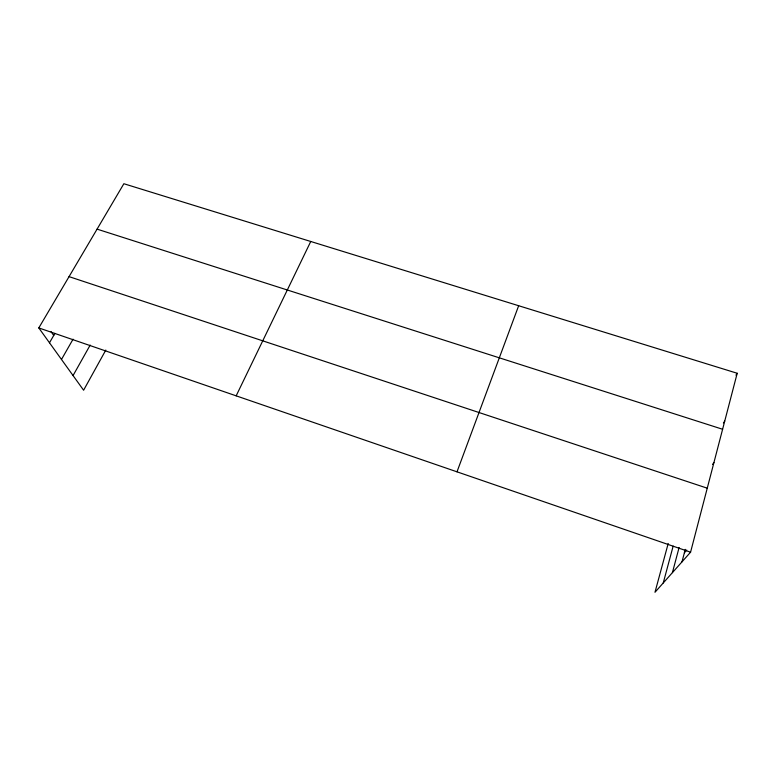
<?xml version="1.0" encoding="UTF-8"?>
<svg xmlns="http://www.w3.org/2000/svg" width="776" height="776" viewBox="0 0 776 776"><rect width="100%" height="100%" fill="white"/><g stroke="black" fill="none" stroke-linecap="round" stroke-linejoin="round"><path stroke-width="1.16" d="M668.204 543.481L654.983 592.272L690.572 552.192L737.2 373.266L123.859 183.728L38.8 327.928L83.604 390.221L105.808 350.073M681.988 561.863L685.276 549.369M672.414 572.639L679.107 547.487M663.257 582.951L673.161 546.091M456.996 471.827L518.659 305.734M236.166 395.838L310.749 241.481M73.06 375.565L90.181 345.077M61.479 359.463L73.06 339.19M49.48 342.779L54.941 333.379M735.958 375.167L737.2 373.266M723.426 422.959L724.736 421.096M712.552 464.417L713.93 462.564M684.383 552.755L686.731 550.048M97.078 229.133L722.611 429.264M69.054 276.634L707.256 488.182M38.8 327.928L690.572 552.192M51.1 331.701L53.728 335.455"/></g></svg>
